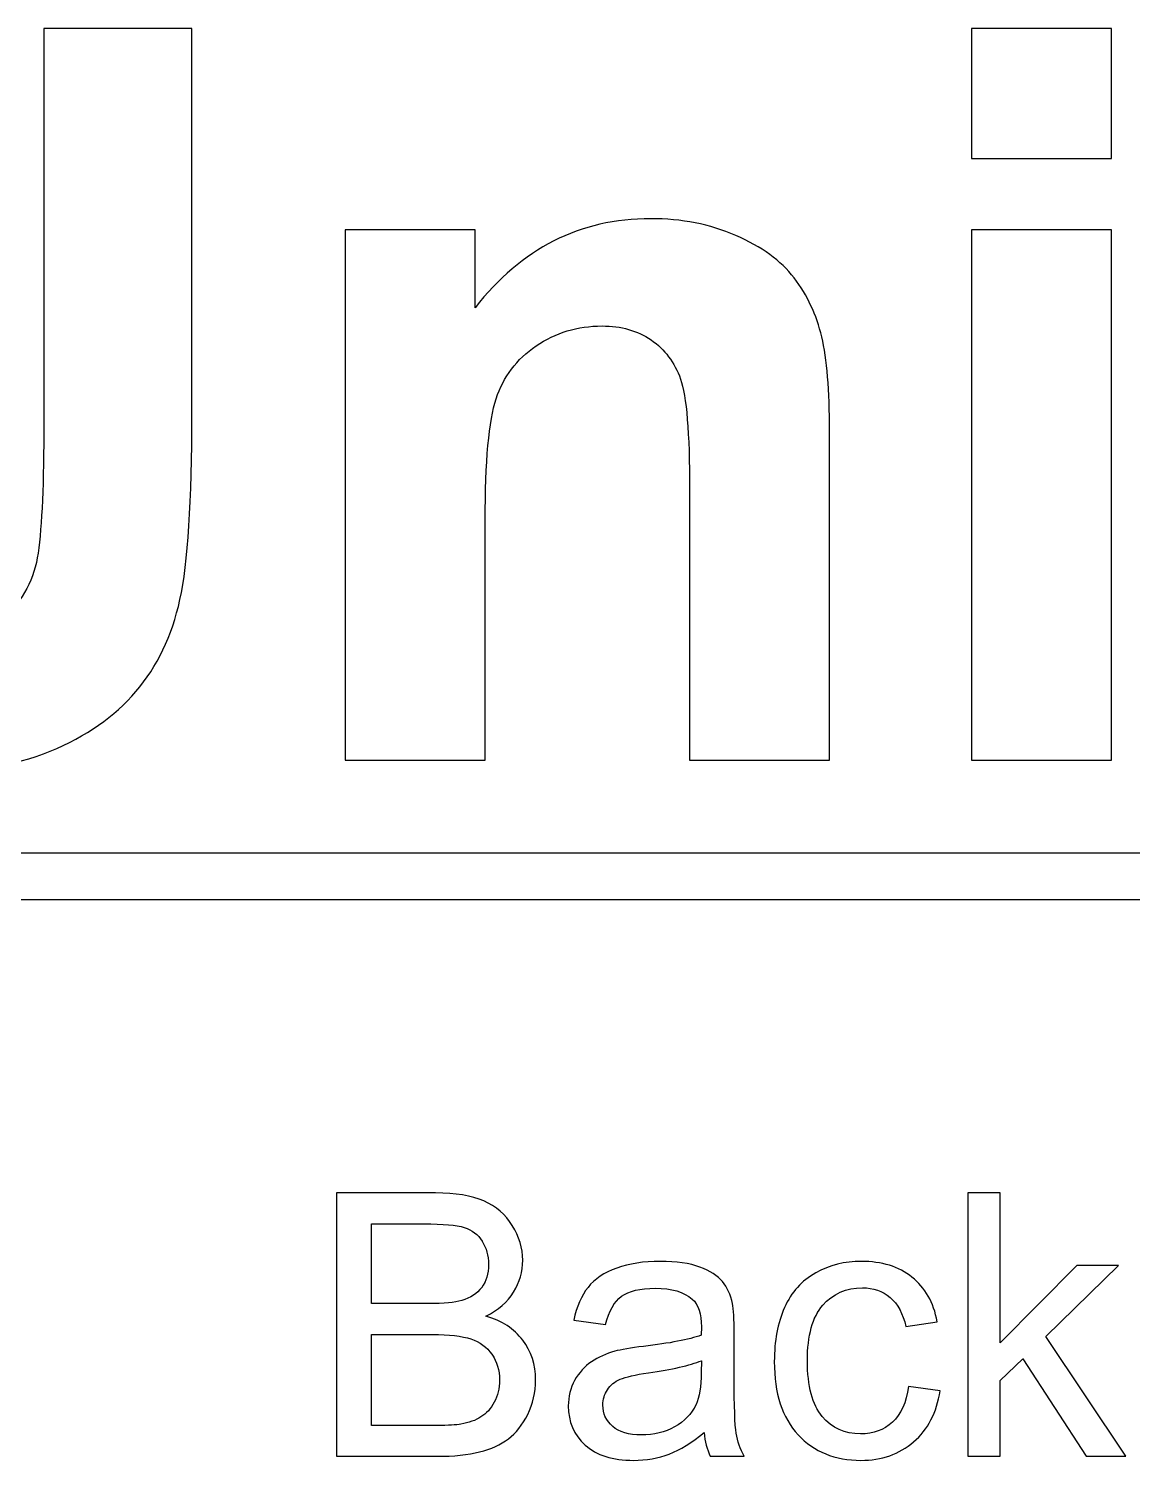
# Model space of a CAD drawing. Header units: millimetres. Extents: x -489 to 489, y -241 to 468.
# Drawn here: x -32.79 to 5.32, y 418.42 to 467.85 of the extents above; entities that cross this region are included whole.
import ezdxf

# ---------------------------------------------------------------- set-up
doc = ezdxf.new("R2010")
doc.units = ezdxf.units.MM
doc.header["$MEASUREMENT"] = 0
doc.layers.add('Layer 1', color=7, linetype='Continuous')

msp = doc.modelspace()

# ---------------------------------------------------------------- linework, layer by layer
at = {"layer": 'Layer 1', "color": 250}
for points, knots in [([(-47.2277, 467.8541), (-47.2277, 467.8541), (-42.1125, 467.8541), (-42.1125, 467.8541), (-42.1125, 467.8541), (-42.1125, 467.8541), (-42.1125, 454.1664), (-42.1125, 454.1664), (-42.1125, 454.1664), (-42.1125, 451.9909), (-42.0478, 450.5857), (-41.9243, 449.9448), (-41.9243, 449.9448), (-41.7068, 448.91), (-41.1952, 448.0751), (-40.3839, 447.4519), (-40.3839, 447.4519), (-39.5666, 446.8227), (-38.4553, 446.5111), (-37.0442, 446.5111), (-37.0442, 446.5111), (-35.6155, 446.5111), (-34.5336, 446.8051), (-33.8046, 447.3989), (-33.8046, 447.3989), (-33.0755, 447.9928), (-32.6404, 448.716), (-32.4934, 449.5803), (-32.4934, 449.5803), (-32.3464, 450.4446), (-32.27, 451.8733), (-32.27, 453.8724), (-32.27, 453.8724), (-32.27, 453.8724), (-32.27, 467.8541), (-32.27, 467.8541), (-32.27, 467.8541), (-32.27, 467.8541), (-27.1547, 467.8541), (-27.1547, 467.8541), (-27.1547, 467.8541), (-27.1547, 467.8541), (-27.1547, 454.5721), (-27.1547, 454.5721), (-27.1547, 454.5721), (-27.1547, 451.5382), (-27.2899, 449.3921), (-27.5663, 448.1398), (-27.5663, 448.1398), (-27.8426, 446.8874), (-28.3483, 445.8291), (-29.0891, 444.9648), (-29.0891, 444.9648), (-29.8241, 444.1005), (-30.8118, 443.4184), (-32.0466, 442.9069), (-32.0466, 442.9069), (-33.2872, 442.3954), (-34.8982, 442.1367), (-36.8914, 442.1367), (-36.8914, 442.1367), (-39.2961, 442.1367), (-41.1188, 442.413), (-42.3594, 442.9716), (-42.3594, 442.9716), (-43.6, 443.5302), (-44.5819, 444.2534), (-45.3051, 445.1471), (-45.3051, 445.1471), (-46.0283, 446.0408), (-46.4987, 446.9697), (-46.728, 447.9516), (-46.728, 447.9516), (-47.0631, 449.398), (-47.2277, 451.5382), (-47.2277, 454.3663), (-47.2277, 454.3663), (-47.2277, 454.3663), (-47.2277, 467.8541), (-47.2277, 467.8541)], [0, 0, 0, 0, 0.047619, 0.047619, 0.047619, 0.047619, 0.0952381, 0.0952381, 0.0952381, 0.0952381, 0.1428571, 0.1428571, 0.1428571, 0.1428571, 0.1904762, 0.1904762, 0.1904762, 0.1904762, 0.2380952, 0.2380952, 0.2380952, 0.2380952, 0.2857143, 0.2857143, 0.2857143, 0.2857143, 0.3333333, 0.3333333, 0.3333333, 0.3333333, 0.3809524, 0.3809524, 0.3809524, 0.3809524, 0.4285714, 0.4285714, 0.4285714, 0.4285714, 0.4761905, 0.4761905, 0.4761905, 0.4761905, 0.5238095, 0.5238095, 0.5238095, 0.5238095, 0.5714286, 0.5714286, 0.5714286, 0.5714286, 0.6190476, 0.6190476, 0.6190476, 0.6190476, 0.6666667, 0.6666667, 0.6666667, 0.6666667, 0.7142857, 0.7142857, 0.7142857, 0.7142857, 0.7619048, 0.7619048, 0.7619048, 0.7619048, 0.8095238, 0.8095238, 0.8095238, 0.8095238, 0.8571429, 0.8571429, 0.8571429, 0.8571429, 0.9047619, 0.9047619, 0.9047619, 0.9047619, 1, 1, 1, 1]), ([(-0.2378, 463.3739), (-0.2378, 463.3739), (-0.2378, 467.8541), (-0.2378, 467.8541), (-0.2378, 467.8541), (-0.2378, 467.8541), (4.5952, 467.8541), (4.5952, 467.8541), (4.5952, 467.8541), (4.5952, 467.8541), (4.5952, 463.3739), (4.5952, 463.3739), (4.5952, 463.3739), (4.5952, 463.3739), (-0.2378, 463.3739), (-0.2378, 463.3739)], [0, 0, 0, 0, 0.2, 0.2, 0.2, 0.2, 0.4, 0.4, 0.4, 0.4, 0.6, 0.6, 0.6, 0.6, 1, 1, 1, 1]), ([(-5.1355, 442.5953), (-5.1355, 442.5953), (-9.9686, 442.5953), (-9.9686, 442.5953), (-9.9686, 442.5953), (-9.9686, 442.5953), (-9.9686, 451.9263), (-9.9686, 451.9263), (-9.9686, 451.9263), (-9.9686, 453.9018), (-10.0744, 455.1777), (-10.2802, 455.7539), (-10.2802, 455.7539), (-10.4919, 456.336), (-10.827, 456.7828), (-11.2974, 457.1062), (-11.2974, 457.1062), (-11.7677, 457.4296), (-12.3322, 457.5883), (-12.9907, 457.5883), (-12.9907, 457.5883), (-13.8374, 457.5883), (-14.5958, 457.359), (-15.2661, 456.9004), (-15.2661, 456.9004), (-15.9423, 456.4418), (-16.4009, 455.8303), (-16.6478, 455.0777), (-16.6478, 455.0777), (-16.9006, 454.3193), (-17.0241, 452.9199), (-17.0241, 450.8738), (-17.0241, 450.8738), (-17.0241, 450.8738), (-17.0241, 442.5953), (-17.0241, 442.5953), (-17.0241, 442.5953), (-17.0241, 442.5953), (-21.8572, 442.5953), (-21.8572, 442.5953), (-21.8572, 442.5953), (-21.8572, 442.5953), (-21.8572, 460.9044), (-21.8572, 460.9044), (-21.8572, 460.9044), (-21.8572, 460.9044), (-17.3769, 460.9044), (-17.3769, 460.9044), (-17.3769, 460.9044), (-17.3769, 460.9044), (-17.3769, 458.2174), (-17.3769, 458.2174), (-17.3769, 458.2174), (-15.7718, 460.2694), (-13.755, 461.2925), (-11.315, 461.2925), (-11.315, 461.2925), (-10.2449, 461.2925), (-9.263, 461.0985), (-8.3752, 460.7163), (-8.3752, 460.7163), (-7.4815, 460.3282), (-6.8112, 459.8402), (-6.3585, 459.2464), (-6.3585, 459.2464), (-5.8999, 458.6467), (-5.5824, 457.9705), (-5.406, 457.212), (-5.406, 457.212), (-5.2237, 456.4536), (-5.1355, 455.3717), (-5.1355, 453.9606), (-5.1355, 453.9606), (-5.1355, 453.9606), (-5.1355, 442.5953), (-5.1355, 442.5953)], [0, 0, 0, 0, 0.05, 0.05, 0.05, 0.05, 0.1, 0.1, 0.1, 0.1, 0.15, 0.15, 0.15, 0.15, 0.2, 0.2, 0.2, 0.2, 0.25, 0.25, 0.25, 0.25, 0.3, 0.3, 0.3, 0.3, 0.35, 0.35, 0.35, 0.35, 0.4, 0.4, 0.4, 0.4, 0.45, 0.45, 0.45, 0.45, 0.5, 0.5, 0.5, 0.5, 0.55, 0.55, 0.55, 0.55, 0.6, 0.6, 0.6, 0.6, 0.65, 0.65, 0.65, 0.65, 0.7, 0.7, 0.7, 0.7, 0.75, 0.75, 0.75, 0.75, 0.8, 0.8, 0.8, 0.8, 0.85, 0.85, 0.85, 0.85, 0.9, 0.9, 0.9, 0.9, 1, 1, 1, 1]), ([(-0.2378, 442.5953), (-0.2378, 442.5953), (-0.2378, 460.9044), (-0.2378, 460.9044), (-0.2378, 460.9044), (-0.2378, 460.9044), (4.5952, 460.9044), (4.5952, 460.9044), (4.5952, 460.9044), (4.5952, 460.9044), (4.5952, 442.5953), (4.5952, 442.5953), (4.5952, 442.5953), (4.5952, 442.5953), (-0.2378, 442.5953), (-0.2378, 442.5953)], [0, 0, 0, 0, 0.2, 0.2, 0.2, 0.2, 0.4, 0.4, 0.4, 0.4, 0.6, 0.6, 0.6, 0.6, 1, 1, 1, 1]), ([(-49.803, 439.3882), (-49.803, 439.3882), (109.0349, 439.3882), (109.0349, 439.3882), (109.0349, 439.3882), (109.0349, 439.3882), (109.0349, 437.7847), (109.0349, 437.7847), (109.0349, 437.7847), (109.0349, 437.7847), (-49.803, 437.7847), (-49.803, 437.7847), (-49.803, 437.7847), (-49.803, 437.7847), (-49.803, 439.3882), (-49.803, 439.3882)], [0, 0, 0, 0, 0.2, 0.2, 0.2, 0.2, 0.4, 0.4, 0.4, 0.4, 0.6, 0.6, 0.6, 0.6, 1, 1, 1, 1]), ([(-22.1582, 418.5625), (-22.1582, 418.5625), (-22.1582, 427.6557), (-22.1582, 427.6557), (-22.1582, 427.6557), (-22.1582, 427.6557), (-18.7461, 427.6557), (-18.7461, 427.6557), (-18.7461, 427.6557), (-18.0519, 427.6557), (-17.4952, 427.5647), (-17.074, 427.3805), (-17.074, 427.3805), (-16.6549, 427.1964), (-16.3268, 426.9128), (-16.0897, 426.5296), (-16.0897, 426.5296), (-15.8505, 426.1486), (-15.732, 425.7486), (-15.732, 425.3295), (-15.732, 425.3295), (-15.732, 424.9421), (-15.8378, 424.576), (-16.0474, 424.2331), (-16.0474, 424.2331), (-16.2569, 423.8902), (-16.5744, 423.6129), (-16.9999, 423.4012), (-16.9999, 423.4012), (-16.4495, 423.2403), (-16.0262, 422.9652), (-15.732, 422.5757), (-15.732, 422.5757), (-15.4357, 422.1884), (-15.2875, 421.729), (-15.2875, 421.1999), (-15.2875, 421.1999), (-15.2875, 420.7723), (-15.3785, 420.3765), (-15.5584, 420.0103), (-15.5584, 420.0103), (-15.7383, 419.6441), (-15.9606, 419.3626), (-16.2252, 419.1636), (-16.2252, 419.1636), (-16.4898, 418.9668), (-16.8221, 418.8165), (-17.22, 418.7149), (-17.22, 418.7149), (-17.6201, 418.6133), (-18.109, 418.5625), (-18.689, 418.5625), (-18.689, 418.5625), (-18.689, 418.5625), (-22.1582, 418.5625), (-22.1582, 418.5625)], [0, 0, 0, 0, 0.0666667, 0.0666667, 0.0666667, 0.0666667, 0.1333333, 0.1333333, 0.1333333, 0.1333333, 0.2, 0.2, 0.2, 0.2, 0.2666667, 0.2666667, 0.2666667, 0.2666667, 0.3333333, 0.3333333, 0.3333333, 0.3333333, 0.4, 0.4, 0.4, 0.4, 0.4666667, 0.4666667, 0.4666667, 0.4666667, 0.5333333, 0.5333333, 0.5333333, 0.5333333, 0.6, 0.6, 0.6, 0.6, 0.6666667, 0.6666667, 0.6666667, 0.6666667, 0.7333333, 0.7333333, 0.7333333, 0.7333333, 0.8, 0.8, 0.8, 0.8, 0.8666667, 0.8666667, 0.8666667, 0.8666667, 1, 1, 1, 1]), ([(-0.3587, 418.5625), (-0.3587, 418.5625), (-0.3587, 427.6557), (-0.3587, 427.6557), (-0.3587, 427.6557), (-0.3587, 427.6557), (0.7589, 427.6557), (0.7589, 427.6557), (0.7589, 427.6557), (0.7589, 427.6557), (0.7589, 422.4762), (0.7589, 422.4762), (0.7589, 422.4762), (0.7589, 422.4762), (3.4005, 425.1538), (3.4005, 425.1538), (3.4005, 425.1538), (3.4005, 425.1538), (4.8441, 425.1538), (4.8441, 425.1538), (4.8441, 425.1538), (4.8441, 425.1538), (2.3295, 422.7048), (2.3295, 422.7048), (2.3295, 422.7048), (2.3295, 422.7048), (5.0981, 418.5625), (5.0981, 418.5625), (5.0981, 418.5625), (5.0981, 418.5625), (3.7223, 418.5625), (3.7223, 418.5625), (3.7223, 418.5625), (3.7223, 418.5625), (1.5336, 421.9301), (1.5336, 421.9301), (1.5336, 421.9301), (1.5336, 421.9301), (0.7589, 421.1766), (0.7589, 421.1766), (0.7589, 421.1766), (0.7589, 421.1766), (0.7589, 418.5625), (0.7589, 418.5625), (0.7589, 418.5625), (0.7589, 418.5625), (-0.3587, 418.5625), (-0.3587, 418.5625)], [0, 0, 0, 0, 0.0769231, 0.0769231, 0.0769231, 0.0769231, 0.1538462, 0.1538462, 0.1538462, 0.1538462, 0.2307692, 0.2307692, 0.2307692, 0.2307692, 0.3076923, 0.3076923, 0.3076923, 0.3076923, 0.3846154, 0.3846154, 0.3846154, 0.3846154, 0.4615385, 0.4615385, 0.4615385, 0.4615385, 0.5384615, 0.5384615, 0.5384615, 0.5384615, 0.6153846, 0.6153846, 0.6153846, 0.6153846, 0.6923077, 0.6923077, 0.6923077, 0.6923077, 0.7692308, 0.7692308, 0.7692308, 0.7692308, 0.8461538, 0.8461538, 0.8461538, 0.8461538, 1, 1, 1, 1]), ([(-20.9517, 423.833), (-20.9517, 423.833), (-18.9853, 423.833), (-18.9853, 423.833), (-18.9853, 423.833), (-18.4519, 423.833), (-18.0688, 423.869), (-17.8381, 423.9388), (-17.8381, 423.9388), (-17.5312, 424.0299), (-17.3004, 424.1823), (-17.1459, 424.3939), (-17.1459, 424.3939), (-16.9914, 424.6056), (-16.9131, 424.8702), (-16.9131, 425.1898), (-16.9131, 425.1898), (-16.9131, 425.4925), (-16.9851, 425.7592), (-17.1311, 425.9878), (-17.1311, 425.9878), (-17.275, 426.2185), (-17.4825, 426.3772), (-17.7513, 426.4619), (-17.7513, 426.4619), (-18.0201, 426.5466), (-18.4815, 426.5889), (-19.1335, 426.5889), (-19.1335, 426.5889), (-19.1335, 426.5889), (-20.9517, 426.5889), (-20.9517, 426.5889), (-20.9517, 426.5889), (-20.9517, 426.5889), (-20.9517, 423.833), (-20.9517, 423.833)], [0, 0, 0, 0, 0.1, 0.1, 0.1, 0.1, 0.2, 0.2, 0.2, 0.2, 0.3, 0.3, 0.3, 0.3, 0.4, 0.4, 0.4, 0.4, 0.5, 0.5, 0.5, 0.5, 0.6, 0.6, 0.6, 0.6, 0.7, 0.7, 0.7, 0.7, 0.8, 0.8, 0.8, 0.8, 1, 1, 1, 1]), ([(-9.4709, 419.388), (-9.8858, 419.0345), (-10.2858, 418.7869), (-10.6689, 418.6408), (-10.6689, 418.6408), (-11.052, 418.4948), (-11.4627, 418.4228), (-11.9029, 418.4228), (-11.9029, 418.4228), (-12.6268, 418.4228), (-13.1835, 418.5985), (-13.573, 418.952), (-13.573, 418.952), (-13.9625, 419.3033), (-14.1572, 419.7542), (-14.1572, 420.3024), (-14.1572, 420.3024), (-14.1572, 420.6241), (-14.0831, 420.9184), (-13.9371, 421.1851), (-13.9371, 421.1851), (-13.7889, 421.4518), (-13.5963, 421.6634), (-13.3592, 421.8243), (-13.3592, 421.8243), (-13.12, 421.9852), (-12.8533, 422.1079), (-12.5549, 422.1905), (-12.5549, 422.1905), (-12.3347, 422.2476), (-12.0024, 422.3027), (-11.56, 422.3577), (-11.56, 422.3577), (-10.6583, 422.4635), (-9.9916, 422.5926), (-9.5661, 422.7408), (-9.5661, 422.7408), (-9.5619, 422.8932), (-9.5598, 422.9906), (-9.5598, 423.0308), (-9.5598, 423.0308), (-9.5598, 423.4838), (-9.6656, 423.8034), (-9.8773, 423.9896), (-9.8773, 423.9896), (-10.163, 424.2415), (-10.5885, 424.3664), (-11.1515, 424.3664), (-11.1515, 424.3664), (-11.6786, 424.3664), (-12.068, 424.2733), (-12.3178, 424.0891), (-12.3178, 424.0891), (-12.5697, 423.905), (-12.7538, 423.579), (-12.8745, 423.1091), (-12.8745, 423.1091), (-12.8745, 423.1091), (-13.9667, 423.2615), (-13.9667, 423.2615), (-13.9667, 423.2615), (-13.8672, 423.7293), (-13.7042, 424.1082), (-13.4756, 424.396), (-13.4756, 424.396), (-13.247, 424.6839), (-12.9168, 424.904), (-12.485, 425.0607), (-12.485, 425.0607), (-12.0553, 425.2152), (-11.5537, 425.2935), (-10.9864, 425.2935), (-10.9864, 425.2935), (-10.4234, 425.2935), (-9.9641, 425.2279), (-9.6106, 425.0945), (-9.6106, 425.0945), (-9.2592, 424.9612), (-8.9989, 424.7961), (-8.8338, 424.595), (-8.8338, 424.595), (-8.6687, 424.3939), (-8.5523, 424.1399), (-8.4845, 423.833), (-8.4845, 423.833), (-8.4485, 423.6425), (-8.4295, 423.2996), (-8.4295, 422.8064), (-8.4295, 422.8064), (-8.4295, 422.8064), (-8.4295, 421.3248), (-8.4295, 421.3248), (-8.4295, 421.3248), (-8.4295, 420.2897), (-8.4062, 419.6357), (-8.3596, 419.3584), (-8.3596, 419.3584), (-8.3152, 419.0811), (-8.2221, 418.8165), (-8.0866, 418.5625), (-8.0866, 418.5625), (-8.0866, 418.5625), (-9.255, 418.5625), (-9.255, 418.5625), (-9.255, 418.5625), (-9.3672, 418.7975), (-9.4391, 419.0726), (-9.4709, 419.388)], [0, 0, 0, 0, 0.0357143, 0.0357143, 0.0357143, 0.0357143, 0.0714286, 0.0714286, 0.0714286, 0.0714286, 0.1071429, 0.1071429, 0.1071429, 0.1071429, 0.1428571, 0.1428571, 0.1428571, 0.1428571, 0.1785714, 0.1785714, 0.1785714, 0.1785714, 0.2142857, 0.2142857, 0.2142857, 0.2142857, 0.25, 0.25, 0.25, 0.25, 0.2857143, 0.2857143, 0.2857143, 0.2857143, 0.3214286, 0.3214286, 0.3214286, 0.3214286, 0.3571429, 0.3571429, 0.3571429, 0.3571429, 0.3928571, 0.3928571, 0.3928571, 0.3928571, 0.4285714, 0.4285714, 0.4285714, 0.4285714, 0.4642857, 0.4642857, 0.4642857, 0.4642857, 0.5, 0.5, 0.5, 0.5, 0.5357143, 0.5357143, 0.5357143, 0.5357143, 0.5714286, 0.5714286, 0.5714286, 0.5714286, 0.6071429, 0.6071429, 0.6071429, 0.6071429, 0.6428571, 0.6428571, 0.6428571, 0.6428571, 0.6785714, 0.6785714, 0.6785714, 0.6785714, 0.7142857, 0.7142857, 0.7142857, 0.7142857, 0.75, 0.75, 0.75, 0.75, 0.7857143, 0.7857143, 0.7857143, 0.7857143, 0.8214286, 0.8214286, 0.8214286, 0.8214286, 0.8571429, 0.8571429, 0.8571429, 0.8571429, 0.8928571, 0.8928571, 0.8928571, 0.8928571, 0.9285714, 0.9285714, 0.9285714, 0.9285714, 1, 1, 1, 1]), ([(-2.4076, 420.9755), (-2.4076, 420.9755), (-1.3154, 420.8231), (-1.3154, 420.8231), (-1.3154, 420.8231), (-1.436, 420.0717), (-1.7408, 419.4854), (-2.234, 419.0599), (-2.234, 419.0599), (-2.7272, 418.6345), (-3.3347, 418.4228), (-4.0522, 418.4228), (-4.0522, 418.4228), (-4.9518, 418.4228), (-5.6757, 418.717), (-6.2218, 419.3055), (-6.2218, 419.3055), (-6.77, 419.8939), (-7.0431, 420.7363), (-7.0431, 421.8328), (-7.0431, 421.8328), (-7.0431, 422.544), (-6.9246, 423.1641), (-6.6896, 423.6975), (-6.6896, 423.6975), (-6.4547, 424.2288), (-6.0969, 424.6289), (-5.6143, 424.8935), (-5.6143, 424.8935), (-5.1339, 425.1602), (-4.611, 425.2935), (-4.0438, 425.2935), (-4.0438, 425.2935), (-3.3305, 425.2935), (-2.7441, 425.1136), (-2.2912, 424.7516), (-2.2912, 424.7516), (-1.8361, 424.3897), (-1.544, 423.8753), (-1.417, 423.2107), (-1.417, 423.2107), (-1.417, 423.2107), (-2.4965, 423.0456), (-2.4965, 423.0456), (-2.4965, 423.0456), (-2.6002, 423.488), (-2.7822, 423.8203), (-3.0468, 424.0447), (-3.0468, 424.0447), (-3.3093, 424.2669), (-3.6268, 424.3791), (-3.9993, 424.3791), (-3.9993, 424.3791), (-4.5624, 424.3791), (-5.0196, 424.178), (-5.373, 423.7759), (-5.373, 423.7759), (-5.7244, 423.3716), (-5.9001, 422.7366), (-5.9001, 421.8645), (-5.9001, 421.8645), (-5.9001, 420.9797), (-5.7308, 420.3384), (-5.3921, 419.9383), (-5.3921, 419.9383), (-5.0513, 419.5383), (-4.6089, 419.3372), (-4.0649, 419.3372), (-4.0649, 419.3372), (-3.6247, 419.3372), (-3.2585, 419.4706), (-2.9664, 419.7394), (-2.9664, 419.7394), (-2.6722, 420.0061), (-2.4859, 420.4188), (-2.4076, 420.9755)], [0, 0, 0, 0, 0.05, 0.05, 0.05, 0.05, 0.1, 0.1, 0.1, 0.1, 0.15, 0.15, 0.15, 0.15, 0.2, 0.2, 0.2, 0.2, 0.25, 0.25, 0.25, 0.25, 0.3, 0.3, 0.3, 0.3, 0.35, 0.35, 0.35, 0.35, 0.4, 0.4, 0.4, 0.4, 0.45, 0.45, 0.45, 0.45, 0.5, 0.5, 0.5, 0.5, 0.55, 0.55, 0.55, 0.55, 0.6, 0.6, 0.6, 0.6, 0.65, 0.65, 0.65, 0.65, 0.7, 0.7, 0.7, 0.7, 0.75, 0.75, 0.75, 0.75, 0.8, 0.8, 0.8, 0.8, 0.85, 0.85, 0.85, 0.85, 0.9, 0.9, 0.9, 0.9, 1, 1, 1, 1]), ([(-20.9517, 419.6293), (-20.9517, 419.6293), (-18.6869, 419.6293), (-18.6869, 419.6293), (-18.6869, 419.6293), (-18.2974, 419.6293), (-18.0243, 419.6441), (-17.8656, 419.6738), (-17.8656, 419.6738), (-17.5904, 419.7224), (-17.3576, 419.805), (-17.1713, 419.9214), (-17.1713, 419.9214), (-16.9851, 420.0378), (-16.8327, 420.2072), (-16.712, 420.4294), (-16.712, 420.4294), (-16.5914, 420.6517), (-16.5321, 420.9078), (-16.5321, 421.1978), (-16.5321, 421.1978), (-16.5321, 421.5385), (-16.6189, 421.8328), (-16.7946, 422.0846), (-16.7946, 422.0846), (-16.9681, 422.3365), (-17.2094, 422.5122), (-17.5185, 422.6138), (-17.5185, 422.6138), (-17.8254, 422.7154), (-18.2699, 422.7662), (-18.8477, 422.7662), (-18.8477, 422.7662), (-18.8477, 422.7662), (-20.9517, 422.7662), (-20.9517, 422.7662), (-20.9517, 422.7662), (-20.9517, 422.7662), (-20.9517, 419.6293), (-20.9517, 419.6293)], [0, 0, 0, 0, 0.0909091, 0.0909091, 0.0909091, 0.0909091, 0.1818182, 0.1818182, 0.1818182, 0.1818182, 0.2727273, 0.2727273, 0.2727273, 0.2727273, 0.3636364, 0.3636364, 0.3636364, 0.3636364, 0.4545455, 0.4545455, 0.4545455, 0.4545455, 0.5454545, 0.5454545, 0.5454545, 0.5454545, 0.6363636, 0.6363636, 0.6363636, 0.6363636, 0.7272727, 0.7272727, 0.7272727, 0.7272727, 0.8181818, 0.8181818, 0.8181818, 0.8181818, 1, 1, 1, 1]), ([(-9.5598, 421.8645), (-9.9662, 421.6994), (-10.5758, 421.5597), (-11.3886, 421.4454), (-11.3886, 421.4454), (-11.85, 421.3798), (-12.176, 421.3057), (-12.3665, 421.2232), (-12.3665, 421.2232), (-12.557, 421.1406), (-12.703, 421.02), (-12.8068, 420.8633), (-12.8068, 420.8633), (-12.9105, 420.7046), (-12.9634, 420.5289), (-12.9634, 420.3342), (-12.9634, 420.3342), (-12.9634, 420.0399), (-12.8512, 419.7923), (-12.6247, 419.5954), (-12.6247, 419.5954), (-12.3982, 419.3986), (-12.068, 419.2991), (-11.6341, 419.2991), (-11.6341, 419.2991), (-11.2044, 419.2991), (-10.8213, 419.3922), (-10.4848, 419.5806), (-10.4848, 419.5806), (-10.1503, 419.7669), (-9.9027, 420.023), (-9.7461, 420.3469), (-9.7461, 420.3469), (-9.6254, 420.5987), (-9.5661, 420.9692), (-9.5661, 421.4581), (-9.5661, 421.4581), (-9.5661, 421.4581), (-9.5598, 421.8645), (-9.5598, 421.8645)], [0, 0, 0, 0, 0.0909091, 0.0909091, 0.0909091, 0.0909091, 0.1818182, 0.1818182, 0.1818182, 0.1818182, 0.2727273, 0.2727273, 0.2727273, 0.2727273, 0.3636364, 0.3636364, 0.3636364, 0.3636364, 0.4545455, 0.4545455, 0.4545455, 0.4545455, 0.5454545, 0.5454545, 0.5454545, 0.5454545, 0.6363636, 0.6363636, 0.6363636, 0.6363636, 0.7272727, 0.7272727, 0.7272727, 0.7272727, 0.8181818, 0.8181818, 0.8181818, 0.8181818, 1, 1, 1, 1])]:
    msp.add_open_spline(points, degree=3, knots=knots, dxfattribs=at)
at = {"layer": 'Layer 1', "color": 250, "lineweight": 9}
for points, knots in [([(-22.1582, 418.5625), (-22.1582, 418.5625), (-22.1582, 427.6557), (-22.1582, 427.6557), (-22.1582, 427.6557), (-22.1582, 427.6557), (-18.7461, 427.6557), (-18.7461, 427.6557), (-18.7461, 427.6557), (-18.0519, 427.6557), (-17.4952, 427.5647), (-17.074, 427.3805), (-17.074, 427.3805), (-16.6549, 427.1964), (-16.3268, 426.9128), (-16.0897, 426.5296), (-16.0897, 426.5296), (-15.8505, 426.1486), (-15.732, 425.7486), (-15.732, 425.3295), (-15.732, 425.3295), (-15.732, 424.9421), (-15.8378, 424.576), (-16.0474, 424.2331), (-16.0474, 424.2331), (-16.2569, 423.8902), (-16.5744, 423.6129), (-16.9999, 423.4012), (-16.9999, 423.4012), (-16.4495, 423.2403), (-16.0262, 422.9652), (-15.732, 422.5757), (-15.732, 422.5757), (-15.4357, 422.1884), (-15.2875, 421.729), (-15.2875, 421.1999), (-15.2875, 421.1999), (-15.2875, 420.7723), (-15.3785, 420.3765), (-15.5584, 420.0103), (-15.5584, 420.0103), (-15.7383, 419.6441), (-15.9606, 419.3626), (-16.2252, 419.1636), (-16.2252, 419.1636), (-16.4898, 418.9668), (-16.8221, 418.8165), (-17.22, 418.7149), (-17.22, 418.7149), (-17.6201, 418.6133), (-18.109, 418.5625), (-18.689, 418.5625), (-18.689, 418.5625), (-18.689, 418.5625), (-22.1582, 418.5625), (-22.1582, 418.5625)], [0, 0, 0, 0, 0.0666667, 0.0666667, 0.0666667, 0.0666667, 0.1333333, 0.1333333, 0.1333333, 0.1333333, 0.2, 0.2, 0.2, 0.2, 0.2666667, 0.2666667, 0.2666667, 0.2666667, 0.3333333, 0.3333333, 0.3333333, 0.3333333, 0.4, 0.4, 0.4, 0.4, 0.4666667, 0.4666667, 0.4666667, 0.4666667, 0.5333333, 0.5333333, 0.5333333, 0.5333333, 0.6, 0.6, 0.6, 0.6, 0.6666667, 0.6666667, 0.6666667, 0.6666667, 0.7333333, 0.7333333, 0.7333333, 0.7333333, 0.8, 0.8, 0.8, 0.8, 0.8666667, 0.8666667, 0.8666667, 0.8666667, 1, 1, 1, 1]), ([(-0.3587, 418.5625), (-0.3587, 418.5625), (-0.3587, 427.6557), (-0.3587, 427.6557), (-0.3587, 427.6557), (-0.3587, 427.6557), (0.7589, 427.6557), (0.7589, 427.6557), (0.7589, 427.6557), (0.7589, 427.6557), (0.7589, 422.4762), (0.7589, 422.4762), (0.7589, 422.4762), (0.7589, 422.4762), (3.4005, 425.1538), (3.4005, 425.1538), (3.4005, 425.1538), (3.4005, 425.1538), (4.8441, 425.1538), (4.8441, 425.1538), (4.8441, 425.1538), (4.8441, 425.1538), (2.3295, 422.7048), (2.3295, 422.7048), (2.3295, 422.7048), (2.3295, 422.7048), (5.0981, 418.5625), (5.0981, 418.5625), (5.0981, 418.5625), (5.0981, 418.5625), (3.7223, 418.5625), (3.7223, 418.5625), (3.7223, 418.5625), (3.7223, 418.5625), (1.5336, 421.9301), (1.5336, 421.9301), (1.5336, 421.9301), (1.5336, 421.9301), (0.7589, 421.1766), (0.7589, 421.1766), (0.7589, 421.1766), (0.7589, 421.1766), (0.7589, 418.5625), (0.7589, 418.5625), (0.7589, 418.5625), (0.7589, 418.5625), (-0.3587, 418.5625), (-0.3587, 418.5625)], [0, 0, 0, 0, 0.0769231, 0.0769231, 0.0769231, 0.0769231, 0.1538462, 0.1538462, 0.1538462, 0.1538462, 0.2307692, 0.2307692, 0.2307692, 0.2307692, 0.3076923, 0.3076923, 0.3076923, 0.3076923, 0.3846154, 0.3846154, 0.3846154, 0.3846154, 0.4615385, 0.4615385, 0.4615385, 0.4615385, 0.5384615, 0.5384615, 0.5384615, 0.5384615, 0.6153846, 0.6153846, 0.6153846, 0.6153846, 0.6923077, 0.6923077, 0.6923077, 0.6923077, 0.7692308, 0.7692308, 0.7692308, 0.7692308, 0.8461538, 0.8461538, 0.8461538, 0.8461538, 1, 1, 1, 1]), ([(-20.9517, 423.833), (-20.9517, 423.833), (-18.9853, 423.833), (-18.9853, 423.833), (-18.9853, 423.833), (-18.4519, 423.833), (-18.0688, 423.869), (-17.8381, 423.9388), (-17.8381, 423.9388), (-17.5312, 424.0299), (-17.3004, 424.1823), (-17.1459, 424.3939), (-17.1459, 424.3939), (-16.9914, 424.6056), (-16.9131, 424.8702), (-16.9131, 425.1898), (-16.9131, 425.1898), (-16.9131, 425.4925), (-16.9851, 425.7592), (-17.1311, 425.9878), (-17.1311, 425.9878), (-17.275, 426.2185), (-17.4825, 426.3772), (-17.7513, 426.4619), (-17.7513, 426.4619), (-18.0201, 426.5466), (-18.4815, 426.5889), (-19.1335, 426.5889), (-19.1335, 426.5889), (-19.1335, 426.5889), (-20.9517, 426.5889), (-20.9517, 426.5889), (-20.9517, 426.5889), (-20.9517, 426.5889), (-20.9517, 423.833), (-20.9517, 423.833)], [0, 0, 0, 0, 0.1, 0.1, 0.1, 0.1, 0.2, 0.2, 0.2, 0.2, 0.3, 0.3, 0.3, 0.3, 0.4, 0.4, 0.4, 0.4, 0.5, 0.5, 0.5, 0.5, 0.6, 0.6, 0.6, 0.6, 0.7, 0.7, 0.7, 0.7, 0.8, 0.8, 0.8, 0.8, 1, 1, 1, 1]), ([(-9.4709, 419.388), (-9.8858, 419.0345), (-10.2858, 418.7869), (-10.6689, 418.6408), (-10.6689, 418.6408), (-11.052, 418.4948), (-11.4627, 418.4228), (-11.9029, 418.4228), (-11.9029, 418.4228), (-12.6268, 418.4228), (-13.1835, 418.5985), (-13.573, 418.952), (-13.573, 418.952), (-13.9625, 419.3033), (-14.1572, 419.7542), (-14.1572, 420.3024), (-14.1572, 420.3024), (-14.1572, 420.6241), (-14.0831, 420.9184), (-13.9371, 421.1851), (-13.9371, 421.1851), (-13.7889, 421.4518), (-13.5963, 421.6634), (-13.3592, 421.8243), (-13.3592, 421.8243), (-13.12, 421.9852), (-12.8533, 422.1079), (-12.5549, 422.1905), (-12.5549, 422.1905), (-12.3347, 422.2476), (-12.0024, 422.3027), (-11.56, 422.3577), (-11.56, 422.3577), (-10.6583, 422.4635), (-9.9916, 422.5926), (-9.5661, 422.7408), (-9.5661, 422.7408), (-9.5619, 422.8932), (-9.5598, 422.9906), (-9.5598, 423.0308), (-9.5598, 423.0308), (-9.5598, 423.4838), (-9.6656, 423.8034), (-9.8773, 423.9896), (-9.8773, 423.9896), (-10.163, 424.2415), (-10.5885, 424.3664), (-11.1515, 424.3664), (-11.1515, 424.3664), (-11.6786, 424.3664), (-12.068, 424.2733), (-12.3178, 424.0891), (-12.3178, 424.0891), (-12.5697, 423.905), (-12.7538, 423.579), (-12.8745, 423.1091), (-12.8745, 423.1091), (-12.8745, 423.1091), (-13.9667, 423.2615), (-13.9667, 423.2615), (-13.9667, 423.2615), (-13.8672, 423.7293), (-13.7042, 424.1082), (-13.4756, 424.396), (-13.4756, 424.396), (-13.247, 424.6839), (-12.9168, 424.904), (-12.485, 425.0607), (-12.485, 425.0607), (-12.0553, 425.2152), (-11.5537, 425.2935), (-10.9864, 425.2935), (-10.9864, 425.2935), (-10.4234, 425.2935), (-9.9641, 425.2279), (-9.6106, 425.0945), (-9.6106, 425.0945), (-9.2592, 424.9612), (-8.9989, 424.7961), (-8.8338, 424.595), (-8.8338, 424.595), (-8.6687, 424.3939), (-8.5523, 424.1399), (-8.4845, 423.833), (-8.4845, 423.833), (-8.4485, 423.6425), (-8.4295, 423.2996), (-8.4295, 422.8064), (-8.4295, 422.8064), (-8.4295, 422.8064), (-8.4295, 421.3248), (-8.4295, 421.3248), (-8.4295, 421.3248), (-8.4295, 420.2897), (-8.4062, 419.6357), (-8.3596, 419.3584), (-8.3596, 419.3584), (-8.3152, 419.0811), (-8.2221, 418.8165), (-8.0866, 418.5625), (-8.0866, 418.5625), (-8.0866, 418.5625), (-9.255, 418.5625), (-9.255, 418.5625), (-9.255, 418.5625), (-9.3672, 418.7975), (-9.4391, 419.0726), (-9.4709, 419.388)], [0, 0, 0, 0, 0.0357143, 0.0357143, 0.0357143, 0.0357143, 0.0714286, 0.0714286, 0.0714286, 0.0714286, 0.1071429, 0.1071429, 0.1071429, 0.1071429, 0.1428571, 0.1428571, 0.1428571, 0.1428571, 0.1785714, 0.1785714, 0.1785714, 0.1785714, 0.2142857, 0.2142857, 0.2142857, 0.2142857, 0.25, 0.25, 0.25, 0.25, 0.2857143, 0.2857143, 0.2857143, 0.2857143, 0.3214286, 0.3214286, 0.3214286, 0.3214286, 0.3571429, 0.3571429, 0.3571429, 0.3571429, 0.3928571, 0.3928571, 0.3928571, 0.3928571, 0.4285714, 0.4285714, 0.4285714, 0.4285714, 0.4642857, 0.4642857, 0.4642857, 0.4642857, 0.5, 0.5, 0.5, 0.5, 0.5357143, 0.5357143, 0.5357143, 0.5357143, 0.5714286, 0.5714286, 0.5714286, 0.5714286, 0.6071429, 0.6071429, 0.6071429, 0.6071429, 0.6428571, 0.6428571, 0.6428571, 0.6428571, 0.6785714, 0.6785714, 0.6785714, 0.6785714, 0.7142857, 0.7142857, 0.7142857, 0.7142857, 0.75, 0.75, 0.75, 0.75, 0.7857143, 0.7857143, 0.7857143, 0.7857143, 0.8214286, 0.8214286, 0.8214286, 0.8214286, 0.8571429, 0.8571429, 0.8571429, 0.8571429, 0.8928571, 0.8928571, 0.8928571, 0.8928571, 0.9285714, 0.9285714, 0.9285714, 0.9285714, 1, 1, 1, 1]), ([(-2.4076, 420.9755), (-2.4076, 420.9755), (-1.3154, 420.8231), (-1.3154, 420.8231), (-1.3154, 420.8231), (-1.436, 420.0717), (-1.7408, 419.4854), (-2.234, 419.0599), (-2.234, 419.0599), (-2.7272, 418.6345), (-3.3347, 418.4228), (-4.0522, 418.4228), (-4.0522, 418.4228), (-4.9518, 418.4228), (-5.6757, 418.717), (-6.2218, 419.3055), (-6.2218, 419.3055), (-6.77, 419.8939), (-7.0431, 420.7363), (-7.0431, 421.8328), (-7.0431, 421.8328), (-7.0431, 422.544), (-6.9246, 423.1641), (-6.6896, 423.6975), (-6.6896, 423.6975), (-6.4547, 424.2288), (-6.0969, 424.6289), (-5.6143, 424.8935), (-5.6143, 424.8935), (-5.1339, 425.1602), (-4.611, 425.2935), (-4.0438, 425.2935), (-4.0438, 425.2935), (-3.3305, 425.2935), (-2.7441, 425.1136), (-2.2912, 424.7516), (-2.2912, 424.7516), (-1.8361, 424.3897), (-1.544, 423.8753), (-1.417, 423.2107), (-1.417, 423.2107), (-1.417, 423.2107), (-2.4965, 423.0456), (-2.4965, 423.0456), (-2.4965, 423.0456), (-2.6002, 423.488), (-2.7822, 423.8203), (-3.0468, 424.0447), (-3.0468, 424.0447), (-3.3093, 424.2669), (-3.6268, 424.3791), (-3.9993, 424.3791), (-3.9993, 424.3791), (-4.5624, 424.3791), (-5.0196, 424.178), (-5.373, 423.7759), (-5.373, 423.7759), (-5.7244, 423.3716), (-5.9001, 422.7366), (-5.9001, 421.8645), (-5.9001, 421.8645), (-5.9001, 420.9797), (-5.7308, 420.3384), (-5.3921, 419.9383), (-5.3921, 419.9383), (-5.0513, 419.5383), (-4.6089, 419.3372), (-4.0649, 419.3372), (-4.0649, 419.3372), (-3.6247, 419.3372), (-3.2585, 419.4706), (-2.9664, 419.7394), (-2.9664, 419.7394), (-2.6722, 420.0061), (-2.4859, 420.4188), (-2.4076, 420.9755)], [0, 0, 0, 0, 0.05, 0.05, 0.05, 0.05, 0.1, 0.1, 0.1, 0.1, 0.15, 0.15, 0.15, 0.15, 0.2, 0.2, 0.2, 0.2, 0.25, 0.25, 0.25, 0.25, 0.3, 0.3, 0.3, 0.3, 0.35, 0.35, 0.35, 0.35, 0.4, 0.4, 0.4, 0.4, 0.45, 0.45, 0.45, 0.45, 0.5, 0.5, 0.5, 0.5, 0.55, 0.55, 0.55, 0.55, 0.6, 0.6, 0.6, 0.6, 0.65, 0.65, 0.65, 0.65, 0.7, 0.7, 0.7, 0.7, 0.75, 0.75, 0.75, 0.75, 0.8, 0.8, 0.8, 0.8, 0.85, 0.85, 0.85, 0.85, 0.9, 0.9, 0.9, 0.9, 1, 1, 1, 1]), ([(-20.9517, 419.6293), (-20.9517, 419.6293), (-18.6869, 419.6293), (-18.6869, 419.6293), (-18.6869, 419.6293), (-18.2974, 419.6293), (-18.0243, 419.6441), (-17.8656, 419.6738), (-17.8656, 419.6738), (-17.5904, 419.7224), (-17.3576, 419.805), (-17.1713, 419.9214), (-17.1713, 419.9214), (-16.9851, 420.0378), (-16.8327, 420.2072), (-16.712, 420.4294), (-16.712, 420.4294), (-16.5914, 420.6517), (-16.5321, 420.9078), (-16.5321, 421.1978), (-16.5321, 421.1978), (-16.5321, 421.5385), (-16.6189, 421.8328), (-16.7946, 422.0846), (-16.7946, 422.0846), (-16.9681, 422.3365), (-17.2094, 422.5122), (-17.5185, 422.6138), (-17.5185, 422.6138), (-17.8254, 422.7154), (-18.2699, 422.7662), (-18.8477, 422.7662), (-18.8477, 422.7662), (-18.8477, 422.7662), (-20.9517, 422.7662), (-20.9517, 422.7662), (-20.9517, 422.7662), (-20.9517, 422.7662), (-20.9517, 419.6293), (-20.9517, 419.6293)], [0, 0, 0, 0, 0.0909091, 0.0909091, 0.0909091, 0.0909091, 0.1818182, 0.1818182, 0.1818182, 0.1818182, 0.2727273, 0.2727273, 0.2727273, 0.2727273, 0.3636364, 0.3636364, 0.3636364, 0.3636364, 0.4545455, 0.4545455, 0.4545455, 0.4545455, 0.5454545, 0.5454545, 0.5454545, 0.5454545, 0.6363636, 0.6363636, 0.6363636, 0.6363636, 0.7272727, 0.7272727, 0.7272727, 0.7272727, 0.8181818, 0.8181818, 0.8181818, 0.8181818, 1, 1, 1, 1]), ([(-9.5598, 421.8645), (-9.9662, 421.6994), (-10.5758, 421.5597), (-11.3886, 421.4454), (-11.3886, 421.4454), (-11.85, 421.3798), (-12.176, 421.3057), (-12.3665, 421.2232), (-12.3665, 421.2232), (-12.557, 421.1406), (-12.703, 421.02), (-12.8068, 420.8633), (-12.8068, 420.8633), (-12.9105, 420.7046), (-12.9634, 420.5289), (-12.9634, 420.3342), (-12.9634, 420.3342), (-12.9634, 420.0399), (-12.8512, 419.7923), (-12.6247, 419.5954), (-12.6247, 419.5954), (-12.3982, 419.3986), (-12.068, 419.2991), (-11.6341, 419.2991), (-11.6341, 419.2991), (-11.2044, 419.2991), (-10.8213, 419.3922), (-10.4848, 419.5806), (-10.4848, 419.5806), (-10.1503, 419.7669), (-9.9027, 420.023), (-9.7461, 420.3469), (-9.7461, 420.3469), (-9.6254, 420.5987), (-9.5661, 420.9692), (-9.5661, 421.4581), (-9.5661, 421.4581), (-9.5661, 421.4581), (-9.5598, 421.8645), (-9.5598, 421.8645)], [0, 0, 0, 0, 0.0909091, 0.0909091, 0.0909091, 0.0909091, 0.1818182, 0.1818182, 0.1818182, 0.1818182, 0.2727273, 0.2727273, 0.2727273, 0.2727273, 0.3636364, 0.3636364, 0.3636364, 0.3636364, 0.4545455, 0.4545455, 0.4545455, 0.4545455, 0.5454545, 0.5454545, 0.5454545, 0.5454545, 0.6363636, 0.6363636, 0.6363636, 0.6363636, 0.7272727, 0.7272727, 0.7272727, 0.7272727, 0.8181818, 0.8181818, 0.8181818, 0.8181818, 1, 1, 1, 1])]:
    msp.add_open_spline(points, degree=3, knots=knots, dxfattribs=at)

doc.saveas('drawing.dxf')
